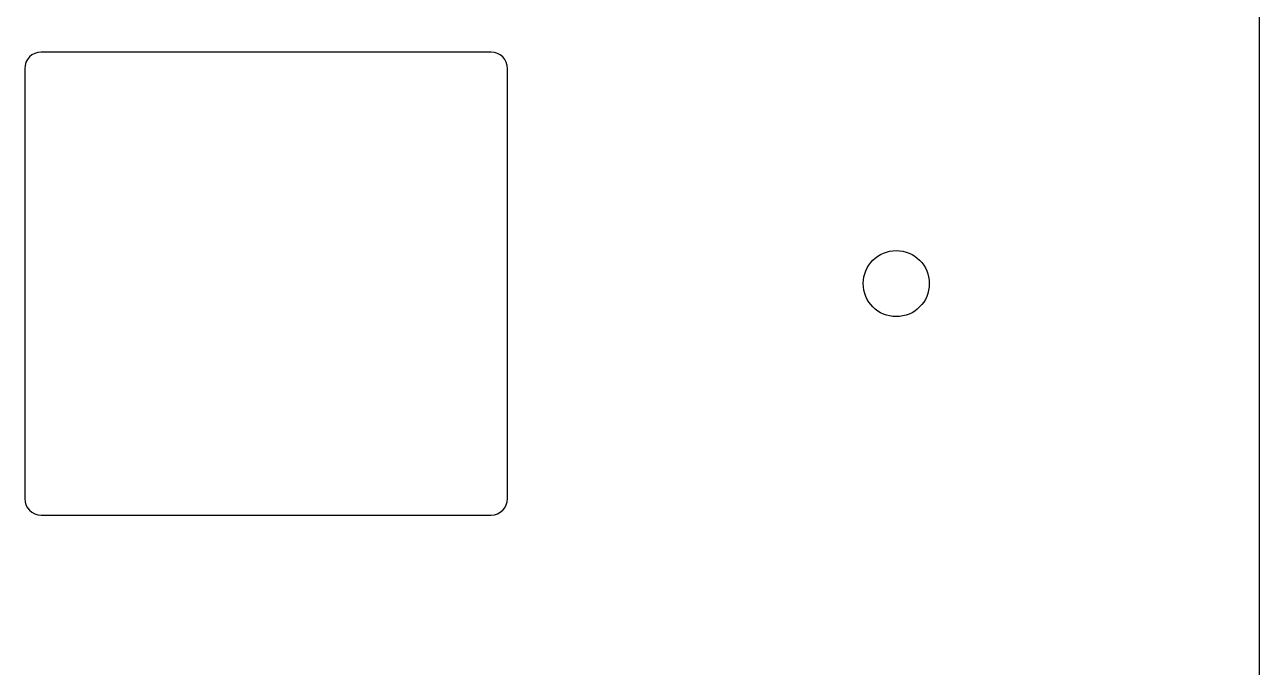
# Model space of a CAD drawing. Header units: millimetres. Extents: x -11 to 340, y -118 to 18.
# Drawn here: x 302.26 to 339.59, y -92.57 to -73.13 of the extents above; entities that cross this region are included whole.
import ezdxf

# ---------------------------------------------------------------- set-up
doc = ezdxf.new("R2010")
doc.units = ezdxf.units.MM
doc.header["$MEASUREMENT"] = 0
doc.layers.add('BLACK', color=7, linetype='CONTINUOUS')

msp = doc.modelspace()

# ---------------------------------------------------------------- linework, layer by layer
at = {"layer": 'BLACK', "linetype": 'Continuous'}
for p, q in [((339.58862, -45.435), (339.58862, -111.9925)), ((316.3625, -73.9625), (302.7625, -73.9625)), ((302.2625, -74.4625), (302.2625, -87.4625)), ((316.8625, -87.4625), (316.8625, -74.4625)), ((302.7625, -87.9625), (316.3625, -87.9625))]:
    msp.add_line(p, q, dxfattribs=at)
at = {"layer": 'BLACK'}
msp.add_circle((328.6125, -80.9625), 1, dxfattribs=at)
for centre, start, end in [((302.7625, -74.4625), 90, 180), ((316.3625, -74.4625), 0, 90), ((302.7625, -87.4625), 180, 270), ((316.3625, -87.4625), 270, 0)]:
    msp.add_arc(centre, 0.5, start, end, dxfattribs=at)

doc.saveas('drawing.dxf')
